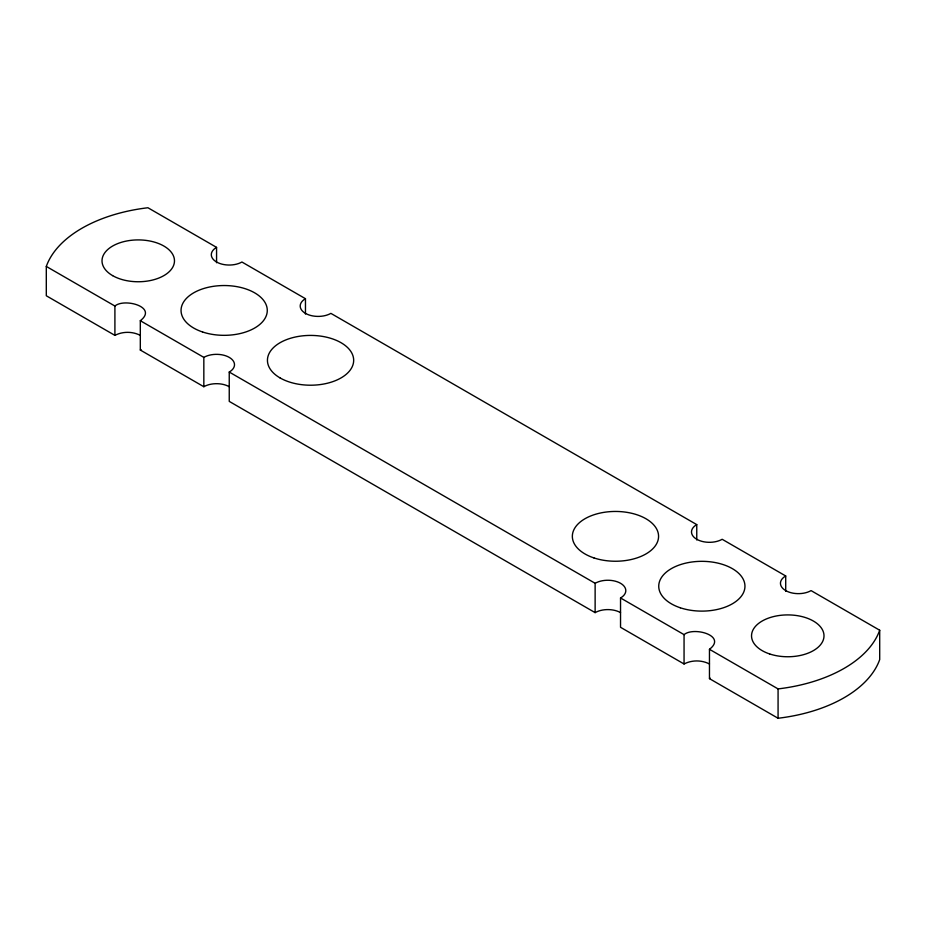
<?xml version="1.0" encoding="UTF-8"?>
<svg xmlns="http://www.w3.org/2000/svg" width="926" height="926" viewBox="0 0 926 926"><rect width="100%" height="100%" fill="white"/><g stroke="black" fill="none" stroke-linecap="round" stroke-linejoin="round"><path stroke-width="1.39" d="M229.243 386.721A17.964 10.371 0 0 0 203.836 386.721L140.312 350.04L140.312 320.709C158.172 307.085 124.489 297.825 114.905 306.031L46.3 266.433L46.3 295.764L114.905 335.374C122.683 331.323 132.511 331.334 140.312 335.374M140.312 350.04L141.099 349.565M46.3 266.433A130.554 75.376 0 0 1 147.928 207.748L216.568 247.369A17.93 10.348 0 0 0 216.568 262.012A17.93 10.348 0 0 0 241.917 262.012L305.464 298.704A17.964 10.371 0 0 0 305.464 313.37A17.964 10.371 0 0 0 330.871 313.37L696.757 524.614A17.964 10.371 0 0 0 696.757 539.279A17.964 10.371 0 0 0 722.164 539.279L785.711 575.972A17.93 10.348 0 0 0 785.711 590.614A17.93 10.348 0 0 0 811.072 590.614L879.7 630.236L879.7 659.567A130.554 75.376 0 0 1 778.072 718.252L709.466 678.642L709.466 649.3C727.327 635.676 693.632 626.416 684.059 634.634L620.536 597.965A17.964 10.371 0 0 0 620.536 583.287A17.964 10.371 0 0 0 595.129 583.287L229.243 372.044A17.964 10.371 0 0 0 229.243 357.378A17.964 10.371 0 0 0 203.836 357.378L140.312 320.709M709.466 678.642L710.254 678.156M620.536 597.965L620.536 627.296L684.059 663.977C691.838 659.925 701.665 659.925 709.466 663.977M709.466 649.3L778.072 688.909A130.554 75.376 0 0 0 879.7 630.236M620.536 612.63A17.964 10.371 0 0 0 595.129 612.63L229.243 401.386L229.243 372.044M785.711 575.972L785.711 591.344M778.072 688.909L778.072 718.252M696.757 524.614L696.757 539.985M684.059 634.634L684.059 663.977M595.129 583.287L595.129 612.63M305.464 298.704L305.464 314.064M216.568 247.369L216.568 262.741M203.836 357.378L203.836 386.721M114.905 306.031L114.905 335.374M593.89 557.903A43.117 24.898 0 0 0 658.571 536.351A43.117 24.898 0 0 0 593.89 514.787A43.117 24.898 0 0 0 593.89 557.903M112.613 275.624A36.241 20.928 0 0 0 173.243 266.248A36.241 20.928 0 0 0 128.853 240.621A36.241 20.928 0 0 0 112.613 275.624M769.645 653.953A36.241 20.928 0 0 0 824.001 635.826A36.241 20.928 0 0 0 769.645 617.711A36.241 20.928 0 0 0 769.645 653.953M280.057 377.912A43.117 24.898 0 0 0 352.204 366.754A43.117 24.898 0 0 0 299.387 336.265A43.117 24.898 0 0 0 280.057 377.912M202.597 331.994A43.117 24.898 0 0 0 267.278 310.441A43.117 24.898 0 0 0 202.597 288.877A43.117 24.898 0 0 0 202.597 331.994M680.286 607.78A43.117 24.898 0 0 0 744.955 586.227A43.117 24.898 0 0 0 680.286 564.663A43.117 24.898 0 0 0 680.286 607.78"/></g></svg>
